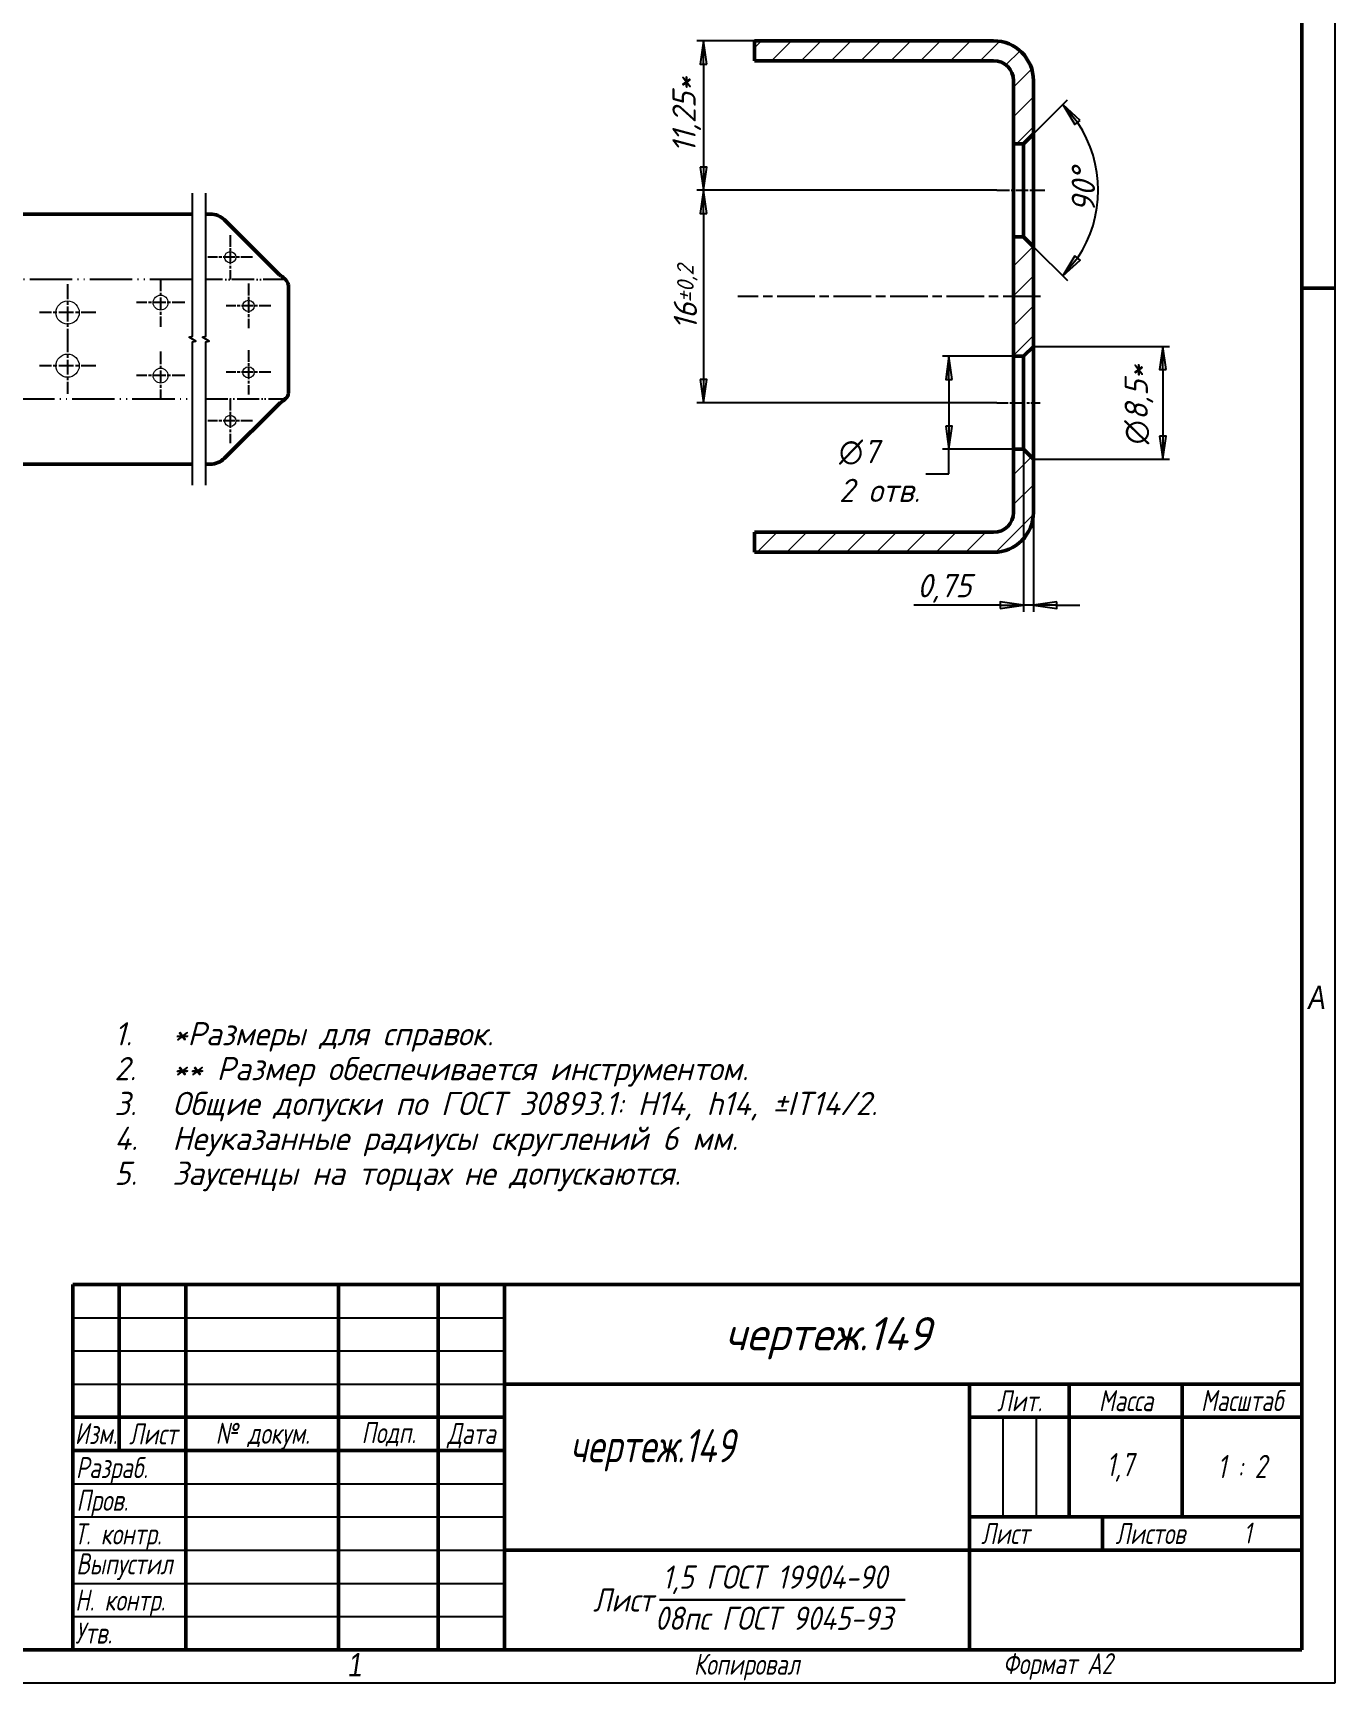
# Model space of a CAD drawing. Header units: millimetres. Extents: x 0 to 1188, y 0 to 840.
# Drawn here: x 796 to 1188, y 0 to 496.9 of the extents above; entities that cross this region are included whole.
import ezdxf
from ezdxf.enums import TextEntityAlignment as Align

# ---------------------------------------------------------------- set-up
doc = ezdxf.new("R2010")
doc.units = ezdxf.units.MM
doc.header["$LTSCALE"] = 2
doc.linetypes.add('LT_04', pattern=[0.7087, 0.4724, -0.0591, 0.1181, -0.0591])
doc.linetypes.add('LT_16', pattern=[0.68, 0.48, -0.06, 0.01, -0.06, 0.01, -0.06])
for name, color, linetype, lineweight in [('Layer_02', 7, 'Continuous', 50), ('Layer_04', 7, 'Continuous', 50), ('Layer_05', 7, 'Continuous', 50), ('Layer_06', 7, 'Continuous', 25), ('Layer_07', 7, 'Continuous', 25), ('Layer_08', 7, 'Continuous', 25), ('Layer_09', 7, 'Continuous', 25), ('Layer_10', 7, 'LT_04', 25), ('Layer_11', 7, 'Continuous', 25), ('Layer_12', 7, 'Continuous', 18)]:
    doc.layers.add(name, color=color, linetype=linetype, lineweight=lineweight)
doc.styles.add('Style_02', font='ariali.ttf', dxfattribs={"width": 0.8})
doc.styles.add('Style_03', font='GOST Common Italic.ttf')
doc.styles.add('Style_06', font='GOST Common Italic.ttf', dxfattribs={"width": 0.8})
doc.styles.add('Style_07', font='GOST Common Italic.ttf', dxfattribs={"width": 0.8})
doc.styles.add('Style_11', font='GOST Common Italic.ttf')
doc.styles.add('Style_12', font='GOST Common Italic.ttf', dxfattribs={"width": 0.9})
doc.styles.add('Style_13', font='GOST Common Italic.ttf', dxfattribs={"width": 0.8})
doc.styles.add('Style_14', font='GOST Common Italic.ttf', dxfattribs={"width": 0.7})
doc.styles.add('Style_15', font='GOST Common Italic.ttf', dxfattribs={"width": 0.7})
doc.dimstyles.new('DimStyle_06', dxfattribs={"dimscale": 2, "dimtxt": 3.5, "dimasz": 3.5, "dimexe": 1, "dimexo": 0, "dimgap": 0.5, "dimtad": 1, "dimrnd": 1e-08, "dimtxsty": 'Style_03', "dimblk": 'Filled-1', "dimcen": 2.5, "dimdle": 15, "dimclrd": 256, "dimclre": 256, "dimclrt": 256, "dimazin": 2, "dimtfac": 0.714286, "dimtdec": 3, "dimtmove": 0, "dimatfit": 3, "dimlwd": 25, "dimlwe": 25})

# ---------------------------------------------------------------- blocks, each defined once
blk = doc.blocks.new('Filled-1')
at = {"color": 0}
for p, q in [((0, 0), (-1, 0.143)), ((-1, 0.143), (-1, -0.143)), ((-1, 0), (0, 0)), ((-1, -0.143), (0, 0))]:
    blk.add_line(p, q, dxfattribs=at)
at = {"color": 0, "flags": 128}
blk.add_lwpolyline([(-1, -0.143), (0, 0), (-1, 0.143), (-1, -0.143)], dxfattribs=at)
at = {"color": 0}
blk.add_solid([(-1, -0.143), (0, 0), (-1, 0.143), (-1, -0.143)], dxfattribs=at)
blk = doc.blocks.new('*D34')
at = {"layer": 'Defpoints', "color": 0, "linetype": 'Continuous'}
for p in [(1091.22, 399.5), (1071.79, 371.5), (1091.22, 371.5)]:
    blk.add_point(p, dxfattribs=at)
at = {"layer": 'Layer_11', "linetype": 'Continuous', "lineweight": 25}
for p, q in [((1091.22, 399.5), (1069.79, 399.5)), ((1071.79, 392.5), (1071.79, 378.5)), ((1091.22, 371.5), (1069.79, 371.5)), ((1071.79, 364.1), (1071.79, 371.5)), ((1064.79, 364.1), (1071.79, 364.1))]:
    blk.add_line(p, q, dxfattribs=at)
at = {"layer": 'Layer_11', "linetype": 'Continuous', "lineweight": 25, "xscale": 7, "yscale": 7, "zscale": 7}
for p, rotation in [((1071.79, 399.5), 90), ((1071.79, 371.5), 270)]:
    blk.add_blockref('Filled-1', p, dxfattribs=dict(at, rotation=rotation))
at = {"layer": 'Layer_11', "linetype": 'Continuous', "lineweight": 25, "insert": (1038.69, 374.3), "char_height": 7, "attachment_point": 1, "style": 'Style_03'}
blk.add_mtext('\\A1;\\fAIGDT|b0|i0;n\\fGOST Common|b0|i1;7\\P\\fGOST Common|b0|i1;2 отв.', dxfattribs=at)
blk = doc.blocks.new('*D35')
at = {"layer": 'Defpoints', "color": 0, "linetype": 'Continuous'}
for p in [(1094.22, 371.5), (1097.22, 368.5), (1094.22, 324.54)]:
    blk.add_point(p, dxfattribs=at)
at = {"layer": 'Layer_11', "linetype": 'Continuous', "lineweight": 25}
for p, q in [((1094.22, 371.5), (1094.22, 322.54)), ((1097.22, 368.5), (1097.22, 322.54)), ((1087.22, 324.54), (1061.18, 324.54)), ((1097.22, 324.54), (1094.22, 324.54)), ((1104.22, 324.54), (1111.22, 324.54))]:
    blk.add_line(p, q, dxfattribs=at)
at = {"layer": 'Layer_11', "linetype": 'Continuous', "lineweight": 25, "xscale": 7, "yscale": 7, "zscale": 7}
blk.add_blockref('Filled-1', (1094.22, 324.54), dxfattribs=at)
at = {"layer": 'Layer_11', "linetype": 'Continuous', "lineweight": 25, "xscale": 7, "yscale": 7, "zscale": 7, "rotation": 180}
blk.add_blockref('Filled-1', (1097.22, 324.54), dxfattribs=at)
at = {"layer": 'Layer_11', "linetype": 'Continuous', "lineweight": 25, "insert": (1062.18, 333.94), "char_height": 7, "attachment_point": 1, "style": 'Style_03'}
blk.add_mtext('\\A1;0,75', dxfattribs=at)
blk = doc.blocks.new('Block_40')
at = {"layer": 'Layer_04'}
for p, q in [((0, 55), (185, 55)), ((0, 0), (0, 55)), ((0, 0), (0, 55)), ((7, 55), (7, 30)), ((17, 55), (17, 0)), ((40, 55), (40, 0)), ((55, 55), (55, 0)), ((65, 55), (65, 0)), ((185, 0), (185, 55)), ((65, 40), (185, 40)), ((135, 40), (135, 0)), ((150, 40), (150, 20)), ((167, 40), (167, 20)), ((0, 35), (65, 35)), ((135, 35), (185, 35)), ((0, 30), (65, 30)), ((135, 20), (185, 20)), ((155, 20), (155, 15)), ((65, 15), (185, 15)), ((185, 0), (0, 0))]:
    blk.add_line(p, q, dxfattribs=at)
at = {"layer": 'Layer_04', "linetype": 'Continuous', "lineweight": 25}
for p, q in [((0, 50), (65, 50)), ((0, 45), (65, 45)), ((0, 40), (65, 40)), ((140, 35), (140, 20)), ((145, 35), (145, 20)), ((0, 25), (65, 25)), ((0, 20), (65, 20)), ((0, 15), (65, 15)), ((0, 10), (65, 10)), ((0, 5), (65, 5))]:
    blk.add_line(p, q, dxfattribs=at)
at = {"layer": 'Layer_04', "lineweight": 30}
blk.add_line((88.31, 7.5), (125.29, 7.5), dxfattribs=at)
at = {"layer": 'Layer_04', "char_height": 3.17, "style": 'Style_02'}
for s, insert, width, attachment_point in [('\\fGOST Common|b0|i1;\\H3.1700;Лит.', (142.52, 37.49), 14.9766, 5), ('\\fGOST Common|b0|i1;\\H3.1700;Масса', (158.55, 37.51), 16.9878, 5), ('\\fGOST Common|b0|i1;\\H3.1700;Масштаб', (176.02, 37.53), 17.8316, 5), ('\\fGOST Common|b0|i1;\\H3.1700;Изм.', (3.5, 32.56), 6.9635, 5), ('\\fGOST Common|b0|i1;\\H3.1700;Лист', (12.1, 32.5), 10.0029, 5), ('\\A0;\\fGOST Common|b0|i1;\\H3.1700;№ докум.', (28.58, 32.16), 22.9069, 5), ('\\fGOST Common|b0|i1;\\H3.1700;Подп.', (47.56, 32.45), 14.879, 5), ('\\fGOST Common|b0|i1;\\H3.1700;Дата', (60.02, 32.24), 9.9614, 5), ('\\fGOST Common|b0|i1;\\H3.1700;Разраб.', (0.47, 27), 16.9971, 4), ('\\fGOST Common|b0|i1;\\H3.1700;Пров.', (0.56, 22.08), 17.0192, 4), ('\\A0;\\fGOST Common|b0|i1;\\H3.1700;Т. контр.', (0.23, 17.01), 16.9554, 4), ('\\fGOST Common|b0|i1;\\H3.1700;Лист', (140.37, 17.5), 10.5071, 5), ('\\A1;', (150.6, 17.54), 8.8313, 5), ('\\fGOST Common|b0|i1;\\H3.1700;Листов', (162.21, 17.5), 14.3668, 5), ('\\fGOST Common|b0|i1;\\H3.1700;Выпустил', (0.52, 12.51), 16.476, 4), ('\\fGOST Common|b0|i1;\\H3.1700;Н. контр.', (0.36, 7.05), 16.9999, 4), ('\\fGOST Common|b0|i1;\\H3.1700;Утв.', (0.34, 2.52), 17.0083, 4), ('\\fGOST Common|b0|i1;\\H3.1700;Копировал', (93.48, -0.59), 19.7871, 1)]:
    blk.add_mtext(s, dxfattribs=dict(at, insert=insert, width=width, attachment_point=attachment_point))
at = {"layer": 'Layer_04'}
for tag, height, style, width, p in [('Изм1_001', 2.89, 'Style_15', 0.7, (3.51, 52.52)), ('Лист1_001', 2.89, 'Style_15', 0.7, (12.03, 52.52)), ('Докум1_001', 2.89, 'Style_15', 0.7, (28.54, 52.48)), ('Изм2_001', 2.89, 'Style_15', 0.7, (3.5, 47.52)), ('Лист2_001', 2.89, 'Style_15', 0.7, (12.01, 47.5)), ('Докум2_001', 2.89, 'Style_15', 0.7, (28.53, 47.5)), ('Изм3_001', 2.89, 'Style_15', 0.7, (3.5, 42.5)), ('Лист3_001', 2.89, 'Style_15', 0.7, (12.01, 42.51)), ('Докум3_001', 2.89, 'Style_15', 0.7, (28.51, 42.48)), ('Изм4_001', 2.89, 'Style_15', 0.7, (3.51, 37.5)), ('Лист4_001', 2.89, 'Style_15', 0.7, (12, 37.53)), ('Докум4_001', 2.89, 'Style_15', 0.7, (28.51, 37.52)), ('НАИМЕНОВАНИЕ_001', 5, 'Style_07', 0.8, (79.08, 28.98)), ('Литера_001', 3.5, 'Style_13', 0.8, (137.52, 27.25)), ('Литера2_001', 3.5, 'Style_13', 0.8, (142.51, 27.22)), ('Литера3_001', 3.5, 'Style_13', 0.8, (147.52, 27.21)), ('Масса_001', 3.5, 'Style_13', 0.8, (156.24, 26.48)), ('Масштаб_001', 3.5, 'Style_13', 0.8, (174.92, 25.86)), ('Тип_документа_001', 3.17, 'Style_06', 0.8, (100.08, 17.56)), ('Листов_001', 3.17, 'Style_06', 0.8, (177.46, 17.58))]:
    blk.add_attdef(tag, text='', height=height, dxfattribs=dict(at, style=style, width=width)).set_placement(p, align=Align.MIDDLE_CENTER)
for tag, height, style, width, p in [('Подп1_001', 2.89, 'Style_15', 0.7, (40.01, 52.51)), ('Дата1_001', 2, 'Style_14', 0.7, (55.01, 52.51)), ('Подп2_001', 2.89, 'Style_15', 0.7, (40.01, 47.5)), ('Дата2_001', 2, 'Style_14', 0.7, (55.01, 47.49)), ('Подп3_001', 2.89, 'Style_15', 0.7, (40.01, 42.51)), ('Дата3_001', 2, 'Style_14', 0.7, (55.02, 42.52)), ('Подп4_001', 2.89, 'Style_15', 0.7, (40.01, 37.51)), ('Дата4_001', 2, 'Style_14', 0.7, (55.02, 37.51)), ('АВТОР_001', 3.17, 'Style_06', 0.8, (15.59, 26.85)), ('Разработал_Подп._001', 2.89, 'Style_15', 0.7, (40.05, 27.51)), ('ДАТА_СОЗДАНИЯ_001', 2, 'Style_14', 0.7, (55.01, 27.51)), ('ПРОВЕРИЛ_001', 3.17, 'Style_06', 0.8, (17.41, 22.53)), ('Проверил_Подп._001', 2.89, 'Style_15', 0.7, (40.05, 22.52)), ('ДАТА_ПРОВЕРКИ_001', 2, 'Style_14', 0.7, (55.02, 22.51)), ('ТЕХНОЛОГ_001', 3.17, 'Style_06', 0.8, (17.33, 17.54)), ('Технолог_Подп._001', 2.89, 'Style_15', 0.7, (40.05, 17.51)), ('Технолог_Дата_001', 2, 'Style_14', 0.7, (55.01, 17.5)), ('НАЧ._ОТДЕЛА_001', 3.17, 'Style_06', 0.8, (17.46, 12.45)), ('Руководитель_Подп._001', 2.89, 'Style_15', 0.7, (40.01, 12.5)), ('Руководитель_Дата_001', 2, 'Style_14', 0.7, (55.01, 12.51)), ('НОРМОКОНТРОЛЬ_001', 3.17, 'Style_06', 0.8, (17.37, 7.48)), ('Нормоконтроль_Подп._001', 2.89, 'Style_15', 0.7, (40.05, 7.52)), ('ДАТА_НОРМОКОНТРОЛЯ_001', 2, 'Style_14', 0.7, (55.02, 7.51)), ('УТВЕРДИЛ_001', 3.17, 'Style_06', 0.8, (17.4, 2.51)), ('Утвердил_Подп._001', 2.89, 'Style_15', 0.7, (40.05, 2.51)), ('ДАТА_УТВЕРЖДЕНИЯ_001', 2, 'Style_14', 0.7, (55.01, 2.5))]:
    blk.add_attdef(tag, text='', height=height, dxfattribs=dict(at, style=style, width=width)).set_placement(p, align=Align.MIDDLE_LEFT)
at = {"layer": 'Layer_04', "style": 'Style_11'}
for tag, p in [('ОБОЗНАЧЕНИЕ_001', (103.31, 45.12)), ('ОРГАНИЗАЦИЯ_001', (143.16, 5.1))]:
    blk.add_attdef(tag, text='', height=5, dxfattribs=at).set_placement(p, align=Align.MIDDLE_CENTER)
at = {"layer": 'Layer_04', "style": 'Style_12', "width": 0.9}
blk.add_attdef('Материал_Наим._001', text='', height=3.5, dxfattribs=at).set_placement((95.66, 8.9), align=Align.BOTTOM_CENTER)
blk.add_attdef('Материал_Класс_001', text='', height=3.5, dxfattribs=at).set_placement((88.21, 7.5), align=Align.MIDDLE_RIGHT)
blk.add_attdef('Материал_ГОСТ_001', text='', height=3.5, dxfattribs=at).set_placement((106.8, 6.5), align=Align.TOP_CENTER)
blk = doc.blocks.new('Block_41')
at = {"layer": 'Layer_05', "lineweight": 25}
for p, q in [((594, 420), (594, 0)), ((594, 0), (0, 0))]:
    blk.add_line(p, q, dxfattribs=at)
at = {"layer": 'Layer_05'}
for p, q in [((589, 5), (589, 415)), ((589, 210), (594, 210)), ((20, 5), (589, 5))]:
    blk.add_line(p, q, dxfattribs=at)
at = {"layer": 'Layer_05', "attachment_point": 1, "style": 'Style_02'}
for s, insert, char_height in [('\\A1;\\fArial|b0|i1;\\H3.5000;A', (590, 105), 3.5), ('\\A1;\\fArial|b0|i1;\\H3.5000;1', (445.5, 4.5), 3.5), ('\\A1;\\fGOST Common|b0|i1;\\H3.1700;Формат A2', (544, 4.5), 3.17)]:
    blk.add_mtext(s, dxfattribs=dict(at, insert=insert, char_height=char_height))
blk = doc.blocks.new('*D54')
at = {"layer": 'Defpoints', "color": 0, "linetype": 'Continuous'}
for p in [(1013.22, 494.5), (997.92, 449.5), (1086.22, 449.5)]:
    blk.add_point(p, dxfattribs=at)
at = {"layer": 'Layer_11', "linetype": 'Continuous', "lineweight": 25}
for p, q in [((1013.22, 494.5), (995.92, 494.5)), ((997.92, 487.5), (997.92, 456.5)), ((1086.22, 449.5), (995.92, 449.5))]:
    blk.add_line(p, q, dxfattribs=at)
at = {"layer": 'Layer_11', "linetype": 'Continuous', "lineweight": 25, "xscale": 7, "yscale": 7, "zscale": 7}
for p, rotation in [((997.92, 494.5), 90), ((997.92, 449.5), 270)]:
    blk.add_blockref('Filled-1', p, dxfattribs=dict(at, rotation=rotation))
at = {"layer": 'Layer_11', "linetype": 'Continuous', "lineweight": 25, "insert": (988.52, 460.72), "char_height": 7, "attachment_point": 1, "rotation": 90, "style": 'Style_03'}
blk.add_mtext('\\A1;\\fGOST Common|b0|i1;11,25*', dxfattribs=at)
blk = doc.blocks.new('*D55')
at = {"layer": 'Defpoints', "color": 0, "linetype": 'Continuous'}
for p in [(1086.22, 449.5), (997.92, 385.5), (1086.22, 385.5)]:
    blk.add_point(p, dxfattribs=at)
at = {"layer": 'Layer_11', "linetype": 'Continuous', "lineweight": 25}
for p, q in [((1086.22, 449.5), (995.92, 449.5)), ((997.92, 442.5), (997.92, 392.5)), ((1086.22, 385.5), (995.92, 385.5))]:
    blk.add_line(p, q, dxfattribs=at)
at = {"layer": 'Layer_11', "linetype": 'Continuous', "lineweight": 25, "xscale": 7, "yscale": 7, "zscale": 7}
for p, rotation in [((997.92, 449.5), 90), ((997.92, 385.5), 270)]:
    blk.add_blockref('Filled-1', p, dxfattribs=dict(at, rotation=rotation))
at = {"layer": 'Layer_11', "linetype": 'Continuous', "lineweight": 25, "insert": (988.92, 407.46), "char_height": 7, "attachment_point": 1, "rotation": 90, "style": 'Style_03'}
blk.add_mtext('\\A1;16{\\H5;±0,2}', dxfattribs=at)
blk = doc.blocks.new('*D56')
at = {"layer": 'Defpoints', "color": 0, "linetype": 'Continuous'}
for p in [(1094.22, 463.5), (1080.22, 449.5), (1115.48, 440.05), (1097.22, 432.5)]:
    blk.add_point(p, dxfattribs=at)
at = {"layer": 'Layer_11', "linetype": 'Continuous', "lineweight": 25}
for p, q in [((1094.22, 463.5), (1107.45, 476.73)), ((1097.22, 432.5), (1107.45, 422.28))]:
    blk.add_line(p, q, dxfattribs=at)
blk.add_arc((1080.22, 449.5), 36.5, 326.0042, 33.9958, dxfattribs=at)
at = {"layer": 'Layer_11', "linetype": 'Continuous', "lineweight": 25, "xscale": 7, "yscale": 7, "zscale": 7}
for p, rotation in [((1106.03, 475.31), 129.4978874545594), ((1106.03, 423.69), 230.5021125454476)]:
    blk.add_blockref('Filled-1', p, dxfattribs=dict(at, rotation=rotation))
at = {"layer": 'Layer_11', "linetype": 'Continuous', "lineweight": 25, "insert": (1108.73, 442.82), "char_height": 7, "attachment_point": 1, "rotation": 90, "style": 'Style_03'}
blk.add_mtext('\\A1;90°', dxfattribs=at)
blk = doc.blocks.new('*D57')
at = {"layer": 'Defpoints', "color": 0, "linetype": 'Continuous'}
for p in [(1097.22, 402.5), (1097.22, 368.5), (1136.2, 368.5)]:
    blk.add_point(p, dxfattribs=at)
at = {"layer": 'Layer_11', "linetype": 'Continuous', "lineweight": 25}
for p, q in [((1097.22, 402.5), (1138.2, 402.5)), ((1136.2, 395.5), (1136.2, 375.5)), ((1097.22, 368.5), (1138.2, 368.5))]:
    blk.add_line(p, q, dxfattribs=at)
at = {"layer": 'Layer_11', "linetype": 'Continuous', "lineweight": 25, "xscale": 7, "yscale": 7, "zscale": 7}
for p, rotation in [((1136.2, 402.5), 90), ((1136.2, 368.5), 270)]:
    blk.add_blockref('Filled-1', p, dxfattribs=dict(at, rotation=rotation))
at = {"layer": 'Layer_11', "linetype": 'Continuous', "lineweight": 25, "insert": (1124.66, 373), "char_height": 7, "attachment_point": 1, "rotation": 90, "style": 'Style_03'}
blk.add_mtext('\\A1;\\fAIGDT|b0|i0;n\\fGOST Common|b0|i1;8,5*', dxfattribs=at)

msp = doc.modelspace()

# ---------------------------------------------------------------- hatches: boundary and pattern name
at = {"layer": 'Layer_12'}
h = msp.add_hatch(dxfattribs=at)
h.set_pattern_fill('ANSI31', color=256, scale=50.8, style=0)
h.set_pattern_definition([(45, (0, 0), (-4.490128, 4.490128), [])])
edge = h.paths.add_edge_path()
edge.add_line((1091.2226, 463.5017), (1094.2226, 463.5017))
edge.add_line((1094.2226, 463.5017), (1097.2226, 466.5017))
edge.add_line((1097.2226, 466.5017), (1097.2226, 482.5017))
edge.add_ellipse((1085.2226, 482.5017), major_axis=(0, 12), ratio=1, start_angle=270, end_angle=360)
edge.add_line((1085.2226, 494.5017), (1013.2226, 494.5017))
edge.add_line((1013.2226, 494.5017), (1013.2226, 488.5017))
edge.add_line((1013.2226, 488.5017), (1085.2226, 488.5017))
edge.add_ellipse((1085.2226, 482.5017), major_axis=(6, 0), ratio=1, start_angle=0, end_angle=90, ccw=False)
edge.add_line((1091.2226, 482.5017), (1091.2226, 463.5017))
h.paths.add_polyline_path([(1094.2226, 435.5017), (1091.2226, 435.5017), (1091.2226, 399.5017), (1094.2226, 399.5017), (1097.2226, 402.5017), (1097.2226, 432.5017)])
edge = h.paths.add_edge_path()
edge.add_line((1085.2226, 346.5017), (1013.2226, 346.5017))
edge.add_line((1013.2226, 346.5017), (1013.2226, 340.5017))
edge.add_line((1013.2226, 340.5017), (1085.2226, 340.5017))
edge.add_ellipse((1085.2226, 352.5017), major_axis=(12, 0), ratio=1, start_angle=270, end_angle=360)
edge.add_line((1097.2226, 352.5017), (1097.2226, 368.5017))
edge.add_line((1097.2226, 368.5017), (1094.2226, 371.5017))
edge.add_line((1094.2226, 371.5017), (1091.2226, 371.5017))
edge.add_line((1091.2226, 371.5017), (1091.2226, 352.5017))
edge.add_ellipse((1085.2226, 352.5017), major_axis=(0, -6), ratio=1, start_angle=0, end_angle=90, ccw=False)

# ---------------------------------------------------------------- linework, layer by layer
at = {"layer": 'Layer_02'}
for p, q in [((1085.2226, 494.5017), (1013.2226, 494.5017)), ((1013.2226, 494.5017), (1013.2226, 488.5017)), ((1013.2226, 488.5017), (1085.2226, 488.5017)), ((1091.2226, 482.5017), (1091.2226, 463.5017)), ((1097.2226, 466.5017), (1097.2226, 482.5017)), ((1091.2226, 463.5017), (1094.2226, 463.5017)), ((1091.2226, 435.5017), (1091.2226, 463.5017)), ((1094.2226, 463.5017), (1097.2226, 466.5017)), ((1094.2226, 463.5017), (1094.2226, 435.5017)), ((1097.2226, 466.5017), (1097.2226, 432.5017)), ((735.4783, 442.319), (844.0072, 442.319)), ((848.0072, 442.319), (849.413, 442.319)), ((869.8983, 424.319), (853.6557, 440.5616)), ((1094.2226, 435.5017), (1091.2226, 435.5017)), ((1091.2226, 435.5017), (1091.2226, 399.5017)), ((1097.2226, 432.5017), (1094.2226, 435.5017)), ((1097.2226, 402.5017), (1097.2226, 432.5017)), ((872.8983, 420.926), (872.8983, 388.426)), ((1094.2226, 399.5017), (1097.2226, 402.5017)), ((1097.2226, 402.5017), (1097.2226, 368.5017)), ((1091.2226, 399.5017), (1094.2226, 399.5017)), ((1091.2226, 371.5017), (1091.2226, 399.5017)), ((1094.2226, 371.5017), (1094.2226, 399.5017)), ((853.6557, 368.7905), (869.8983, 385.0331)), ((1094.2226, 371.5017), (1091.2226, 371.5017)), ((1091.2226, 371.5017), (1091.2226, 352.5017)), ((1097.2226, 368.5017), (1094.2226, 371.5017)), ((1097.2226, 352.5017), (1097.2226, 368.5017)), ((844.0072, 367.0331), (735.4783, 367.0331)), ((849.413, 367.0331), (848.0072, 367.0331)), ((1085.2226, 346.5017), (1013.2226, 346.5017)), ((1013.2226, 346.5017), (1013.2226, 340.5017)), ((1013.2226, 340.5017), (1085.2226, 340.5017))]:
    msp.add_line(p, q, dxfattribs=at)
at = {"layer": 'Layer_02', "lineweight": 18}
for centre, radius in [((855.3983, 429.319), 1.7), ((834.4404, 415.676), 2.25), ((806.4404, 412.676), 3.5), ((860.8983, 414.676), 1.7), ((806.4404, 396.676), 3.5), ((834.4404, 393.676), 2.25), ((860.8983, 394.676), 1.7), ((855.3983, 380.0331), 1.7)]:
    msp.add_circle(centre, radius, dxfattribs=at)
at = {"layer": 'Layer_02'}
for centre, radius, start, end in [((1085.2226, 482.5017), 12, 0, 90), ((1085.2226, 482.5017), 6, 0, 90), ((849.413, 436.319), 6, 45, 90), ((849.413, 373.0331), 6, 270, 315), ((1085.2226, 352.5017), 12, 270, 0), ((1085.2226, 352.5017), 6, 270, 0)]:
    msp.add_arc(centre, radius, start, end, dxfattribs=at)
for points in [[(870.6483, 423.7732), (870.4036, 423.9551), (870.151, 424.137), (869.8983, 424.319)], [(869.8983, 385.0331), (870.151, 385.215), (870.4036, 385.397), (870.6483, 385.5789)]]:
    msp.add_open_spline(points, degree=3, dxfattribs=at)
for points, knots in [([(872.8983, 420.926), (872.8983, 421.7061), (872.2605, 422.4861), (871.3033, 423.2662), (871.0959, 423.4352), (870.8756, 423.6042), (870.6483, 423.7732)], [0, 0, 0, 0, 1.08339473, 1.08339473, 1.08339473, 1.31811607, 1.31811607, 1.31811607, 1.31811607]), ([(870.6483, 385.5789), (871.6973, 386.359), (872.5641, 387.139), (872.816, 387.919), (872.8706, 388.088), (872.8983, 388.257), (872.8983, 388.426)], [-1.31811607, -1.31811607, -1.31811607, -1.31811607, -0.23472134, -0.23472134, -0.23472134, 0, 0, 0, 0])]:
    msp.add_open_spline(points, degree=3, knots=knots, dxfattribs=at)
at = {"layer": 'Layer_06', "flags": 128}
for points in [[(844.0072, 360.6831), (844.0072, 403.8307), (845.0072, 404.0987), (843.0072, 405.2534), (844.0072, 405.5213), (844.0072, 448.669)], [(848.0072, 360.6831), (848.0072, 403.8307), (849.0072, 404.0987), (847.0072, 405.2534), (848.0072, 405.5213), (848.0072, 448.669)]]:
    msp.add_lwpolyline(points, dxfattribs=at)
at = {"layer": 'Layer_07', "linetype": 'LT_04', "ltscale": 3.72192}
for p, q in [((855.3983, 436.019), (855.3983, 422.619)), ((862.0983, 429.319), (848.6983, 429.319)), ((860.8983, 421.376), (860.8983, 407.976)), ((867.5983, 414.676), (854.1983, 414.676)), ((860.8983, 401.376), (860.8983, 387.976)), ((867.5983, 394.676), (854.1983, 394.676)), ((855.3983, 386.7331), (855.3983, 373.3331)), ((862.0983, 380.0331), (848.6983, 380.0331))]:
    msp.add_line(p, q, dxfattribs=at)
at = {"layer": 'Layer_07', "linetype": 'LT_04', "ltscale": 4.027459}
for p, q in [((834.4404, 422.926), (834.4404, 408.426)), ((841.6904, 415.676), (827.1904, 415.676)), ((834.4404, 400.926), (834.4404, 386.426)), ((841.6904, 393.676), (827.1904, 393.676))]:
    msp.add_line(p, q, dxfattribs=at)
at = {"layer": 'Layer_07', "linetype": 'LT_04', "ltscale": 4.721865}
for p, q in [((806.4404, 421.176), (806.4404, 404.176)), ((814.9404, 412.676), (797.9404, 412.676)), ((806.4404, 405.176), (806.4404, 388.176)), ((814.9404, 396.676), (797.9404, 396.676))]:
    msp.add_line(p, q, dxfattribs=at)
at = {"layer": 'Layer_09', "linetype": 'LT_04', "ltscale": 3.992566}
msp.add_line((1086.2226, 449.5017), (1100.597, 449.5017), dxfattribs=at)
at = {"layer": 'Layer_09', "linetype": 'LT_04', "ltscale": 11.993792}
msp.add_line((1099.388, 417.5017), (1008.2226, 417.5017), dxfattribs=at)
at = {"layer": 'Layer_09', "linetype": 'LT_04', "ltscale": 3.610815}
msp.add_line((1086.2226, 385.5017), (1099.2226, 385.5017), dxfattribs=at)
at = {"layer": 'Layer_10', "linetype": 'LT_16', "ltscale": 13.300116}
for p, q in [((844.0072, 422.6225), (735.4783, 422.6225)), ((735.4783, 386.7296), (844.0072, 386.7296))]:
    msp.add_line(p, q, dxfattribs=at)
at = {"layer": 'Layer_10', "linetype": 'LT_16', "ltscale": 6.951162}
for p, q in [((872.0196, 422.6225), (848.0072, 422.6225)), ((848.0072, 386.7296), (872.0196, 386.7296))]:
    msp.add_line(p, q, dxfattribs=at)

# ---------------------------------------------------------------- block references
at = {"xscale": 2, "yscale": 2, "zscale": 2}
msp.add_blockref('Block_41', (0, 0), dxfattribs=at)
ref = msp.add_blockref('Block_40', (808, 10), dxfattribs=dict(xscale=2, yscale=2, zscale=2))
ref.add_attrib('ОБОЗНАЧЕНИЕ_001', 'чертеж.149', (1004.2533, 100.1823), dxfattribs={"layer": 'Layer_04', "height": 10, "style": 'Style_11'})
ref.add_attrib('НАИМЕНОВАНИЕ_001', 'чертеж.149', (957.6831, 66.4501), dxfattribs={"layer": 'Layer_04', "height": 10, "style": 'Style_07', "width": 0.8})
ref.add_attrib('Материал_Класс_001', 'Лист', (964.6373, 21.5), dxfattribs={"layer": 'Layer_04', "height": 7, "style": 'Style_12', "width": 0.9})
ref.add_attrib('Материал_Наим._001', '1,5 ГОСТ 19904-90', (985.4899, 28.4), dxfattribs={"layer": 'Layer_04', "height": 7, "style": 'Style_12', "width": 0.9})
ref.add_attrib('Материал_ГОСТ_001', '08пс ГОСТ 9045-93', (983.2587, 16), dxfattribs={"layer": 'Layer_04', "height": 7, "style": 'Style_12', "width": 0.9})
ref.add_attrib('Масса_001', '1,7', (1119.1782, 62.2669), dxfattribs={"layer": 'Layer_04', "height": 7, "style": 'Style_13', "width": 0.8})
ref.add_attrib('Масштаб_001', '1 : 2', (1152.5816, 61.7088), dxfattribs={"layer": 'Layer_04', "height": 7, "style": 'Style_13', "width": 0.8})
ref.add_attrib('Листов_001', '1', (1160.457, 41.9878), dxfattribs={"layer": 'Layer_04', "height": 6.34, "style": 'Style_06', "width": 0.8})

# ---------------------------------------------------------------- texts
at = {"layer": 'Layer_08', "style": 'Style_03'}
for s, p in [('1. ', (820.5, 192)), ('*Размеры для справок.', (838, 192)), ('2. ', (820.5, 181.5)), ('** Размер обеспечивается инструментом.', (838, 181.5)), ('3. ', (820.5, 171)), ('Общие допуски по ГОСТ 30893.1: H14, h14, ±IT14/2.', (838, 171)), ('4. ', (820.5, 160.5)), ('Неуказанные радиусы скруглений 6 мм.', (838, 160.5)), ('5. ', (820.5, 150)), ('Заусенцы на торцах не допускаются.', (838, 150))]:
    msp.add_text(s, height=7, dxfattribs=at).set_placement(p)

# ---------------------------------------------------------------- dimensions: what is measured, and where the dimension line sits
at = {"layer": 'Layer_11', "linetype": 'Continuous', "lineweight": 25}
for base, p1, p2, angle, text, override, picture, middle in [((997.9198, 449.5017), (1013.2226, 494.5017), (1086.2226, 449.5017), 90, '\\fGOST Common|b0|i1;<>*', {"dimgap": 0.5, "dimdec": 2, "dimlfac": 0.25, "dimtol": 0, "dimlim": 0, "dimtp": 0, "dimtm": 0, "dimtdec": 3, "dimtofl": 0, "dimatfit": 1}, '*D54', (997.9198, 472.0017)), ((1136.1962, 368.5017), (1097.2226, 402.5017), (1097.2226, 368.5017), 90, '\\fAIGDT|b0|i0;n\\fGOST Common|b0|i1;<>*', {"dimgap": 0.5, "dimdec": 2, "dimlfac": 0.25, "dimtol": 0, "dimlim": 0, "dimtp": 0, "dimtm": 0, "dimtdec": 3, "dimtofl": 0, "dimatfit": 1}, '*D57', (1136.1962, 385.5017)), ((1071.7945, 371.5017), (1091.2226, 399.5017), (1091.2226, 371.5017), 270, '\\fAIGDT|b0|i0;n\\fGOST Common|b0|i1;<>\\P\\fGOST Common|b0|i1;2 отв.', {"dimgap": 0.5, "dimtad": 0, "dimtih": 1, "dimtoh": 1, "dimdec": 2, "dimlfac": 0.25, "dimtol": 0, "dimlim": 0, "dimtp": 0, "dimtm": 0, "dimtdec": 3, "dimtofl": 0, "dimtmove": 1, "dimatfit": 2, "dimtvp": 0}, '*D34', (1071.421, 364.1008))]:
    dim = msp.add_linear_dim(base=base, p1=p1, p2=p2, angle=angle, text=text, dimstyle='DimStyle_06', override=override, dxfattribs=at)
    dim.commit()
    dim.dimension.update_dxf_attribs({"geometry": picture, "text_midpoint": middle, "dimtype": 160})
dim = msp.add_angular_dim_3p(base=(1115.4818, 440.054), center=(1080.2226, 449.5017), p1=(1097.2226, 432.5017), p2=(1094.2226, 463.5017), dimstyle='DimStyle_06', override={"dimgap": 0.5, "dimadec": 2, "dimtol": 0, "dimlim": 0, "dimtp": 0, "dimtm": 0, "dimtdec": 2}, dxfattribs=at)
dim.commit()
dim.dimension.update_dxf_attribs({"geometry": '*D56', "text_midpoint": (1116.7256, 449.5017), "dimtype": 165})
dim = msp.add_linear_dim(base=(997.9198, 385.5017), p1=(1086.2226, 449.5017), p2=(1086.2226, 385.5017), angle=270, dimstyle='DimStyle_06', override={"dimgap": 0.5, "dimdec": 2, "dimlfac": 0.25, "dimtol": 1, "dimlim": 0, "dimtp": 0.2, "dimtm": 0.2, "dimtdec": 3, "dimtofl": 0, "dimatfit": 1}, dxfattribs=at)
dim.commit()
dim.dimension.update_dxf_attribs({"geometry": '*D55', "text_midpoint": (997.9198, 417.5017), "dimtype": 160})
dim = msp.add_linear_dim(base=(1094.2226, 324.5434), p1=(1097.2226, 368.5017), p2=(1094.2226, 371.5017), dimstyle='DimStyle_06', override={"dimgap": 0.5, "dimdec": 2, "dimlfac": 0.25, "dimtol": 0, "dimlim": 0, "dimtp": 0, "dimtm": 0, "dimtdec": 3, "dimtofl": 1, "dimatfit": 1}, dxfattribs=at)
dim.commit()
dim.dimension.update_dxf_attribs({"geometry": '*D35', "text_midpoint": (1070.7006, 324.5434), "dimtype": 160})

doc.saveas('drawing.dxf')
